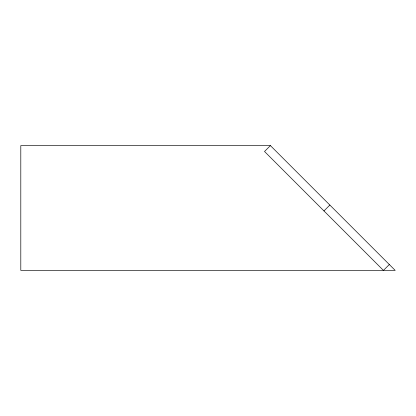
<?xml version="1.0" encoding="UTF-8"?>
<svg xmlns="http://www.w3.org/2000/svg" width="416" height="416" viewBox="0 0 416 416"><rect width="100%" height="100%" fill="white"/><g stroke="black" fill="none" stroke-linecap="round" stroke-linejoin="round"><path stroke-width="0.62" d="M270.4 145.6L20.8 145.6L20.8 270.4L395.2 270.4L270.4 145.6L264.519 151.481L383.432 270.4L389.319 264.519M323.976 210.943L329.857 205.057"/></g></svg>
